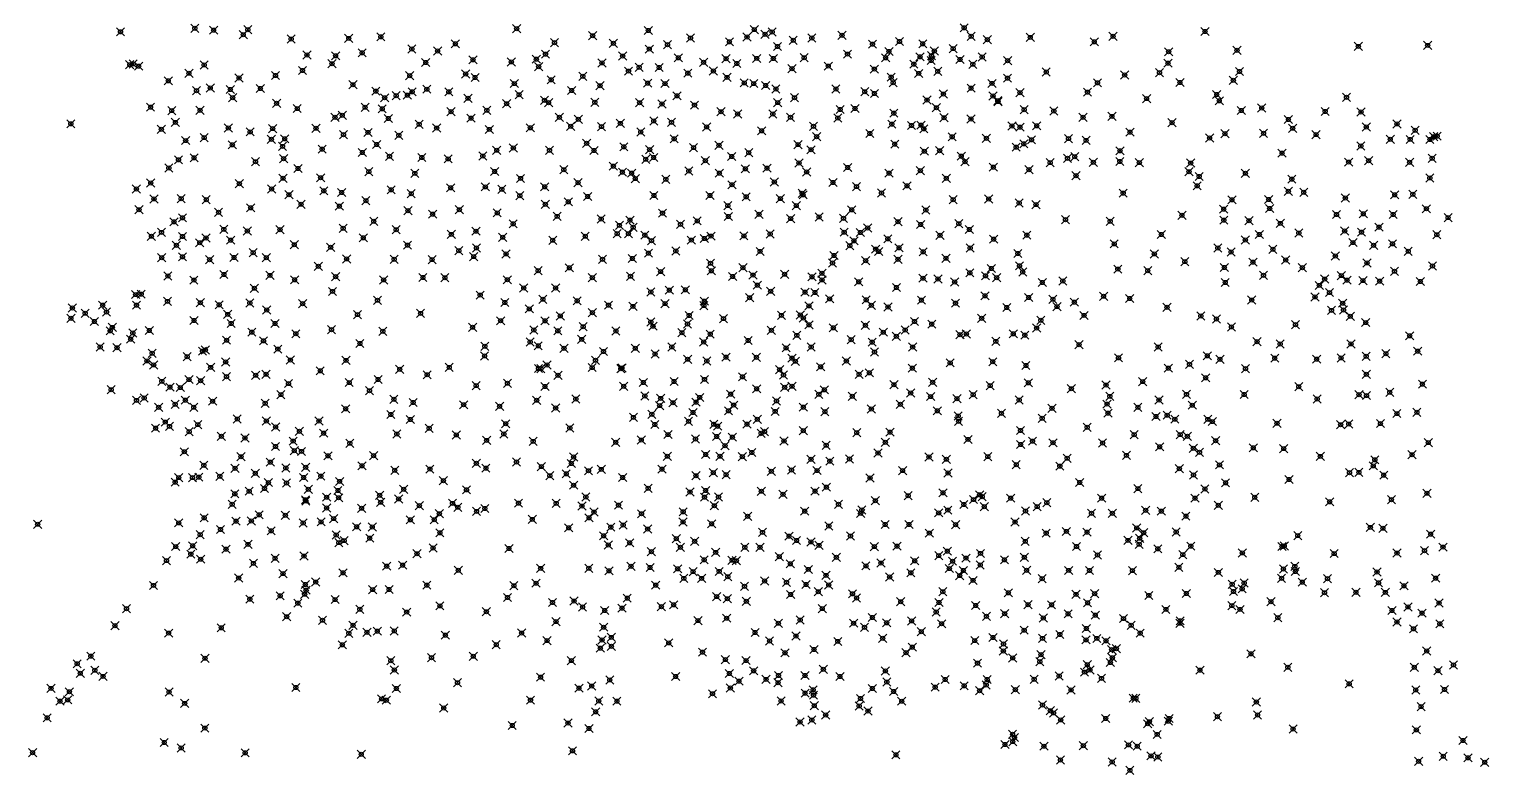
# Model space of a CAD drawing. Header units: millimetres. Extents: x 476859 to 479474, y 2367368 to 2370543.
# Drawn here: x 477952 to 478666, y 2368128 to 2368488 of the extents above; entities that cross this region are included whole.
import ezdxf

# ---------------------------------------------------------------- set-up
doc = ezdxf.new("R2010")
doc.units = ezdxf.units.MM
doc.header["$PDMODE"] = 35
doc.header["$PDSIZE"] = 2

msp = doc.modelspace()

# ---------------------------------------------------------------- linework, layer by layer
for p in [(477997.04, 2368486.981, 8.667), (478033.401, 2368488.681, 9.043), (478042.559, 2368487.787, 9.194), (478059.307, 2368488.017, 10.093), (478190.685, 2368488.497, 15.43), (478255.006, 2368487.633, 13.266), (478306.809, 2368488.043, 11.664), (478409.414, 2368488.938, 6.432), (478527.114, 2368487.12, 1.32), (478057.052, 2368485.557, 9.995), (478080.445, 2368483.427, 11.12), (478108.605, 2368483.761, 12.78), (478124.291, 2368484.515, 13.354), (478160.742, 2368481.104, 15.069), (478209.153, 2368481.665, 15.821), (478227.838, 2368485.06, 13.802), (478237.965, 2368481.334, 13.896), (478264.426, 2368480.676, 13.408), (478275.646, 2368483.911, 12.34), (478294.68, 2368482.066, 12.462), (478303.267, 2368484.416, 11.979), (478312.096, 2368485.735, 11.366), (478315.577, 2368486.864, 10.865), (478318.192, 2368479.783, 10.962), (478325.866, 2368482.823, 11.089), (478334.951, 2368483.944, 9.997), (478349.68, 2368485.244, 9.143), (478364.603, 2368480.946, 9.169), (478377.823, 2368482.212, 8.393), (478389.177, 2368481.093, 7.822), (478412.828, 2368484.756, 6.197), (478420.75, 2368483.156, 6.214), (478441.714, 2368484.249, 3.851), (478473.001, 2368482.062, 3.603), (478482.204, 2368484.778, 3.184), (478602.077, 2368479.832, 3.64), (478635.98, 2368480.326, 3.709), (478088.176, 2368475.643, 11.576), (478102.186, 2368475.259, 12.3), (478115.147, 2368476.695, 12.946), (478139.419, 2368478.589, 15.187), (478152.038, 2368477.605, 15.128), (478169.357, 2368473.298, 15.528), (478200.314, 2368473.585, 15.687), (478204.757, 2368476.075, 15.58), (478242.478, 2368475.127, 13.884), (478255.488, 2368478.527, 13.528), (478269.716, 2368474.242, 13.222), (478293.043, 2368473.82, 12.898), (478308.016, 2368473.959, 11.702), (478316.125, 2368473.908, 11.331), (478331.229, 2368474.302, 10.868), (478352.378, 2368476.078, 9.831), (478371.012, 2368474.274, 9.319), (478372.641, 2368477.386, 8.843), (478387.856, 2368474.725, 8.226), (478393.28, 2368472.939, 8.297), (478393.434, 2368475.294, 8.097), (478394.853, 2368477.576, 7.659), (478404.026, 2368478.767, 7.274), (478407.384, 2368473.425, 7.23), (478418.203, 2368474.662, 6.181), (478430.656, 2368472.891, 6.241), (478509.37, 2368477.224, 3.08), (478542.781, 2368477.925, 4.007), (478001.555, 2368470.91, 8.619), (478003.26, 2368471.283, 8.596), (478005.94, 2368470.192, 8.436), (478030.488, 2368466.726, 8.754), (478037.955, 2368470.796, 8.917), (478072.825, 2368465.606, 11.007), (478085.982, 2368468.06, 11.488), (478100.435, 2368471.365, 12.192), (478138.425, 2368465.546, 14.311), (478146.244, 2368471.955, 14.903), (478165.777, 2368466.366, 15.201), (478188.077, 2368472.249, 15.589), (478201.448, 2368469.921, 15.665), (478232.377, 2368471.77, 14.301), (478245.353, 2368467.775, 13.776), (478250.55, 2368469.627, 13.683), (478260.32, 2368469.524, 13.486), (478274.344, 2368466.749, 13.064), (478282.058, 2368472.043, 13.394), (478286.841, 2368467.84, 13.052), (478298.288, 2368471.475, 12.45), (478325.262, 2368468.983, 11.858), (478342.978, 2368470.22, 10.698), (478365.509, 2368468.755, 10.008), (478384.789, 2368471.165, 8.639), (478387.216, 2368466.64, 8.64), (478396.516, 2368467.645, 8.136), (478413.658, 2368471.115, 7.336), (478449.53, 2368467.317, 3.53), (478487.853, 2368465.854, 3.361), (478504.889, 2368466.994, 3.366), (478509.055, 2368471.656, 3.564), (478544.01, 2368467.579, 4.178), (478020.403, 2368463.037, 8.471), (478040.928, 2368459.538, 9.087), (478050.723, 2368458.785, 9.261), (478055.011, 2368464.404, 9.715), (478065.421, 2368459.29, 10.582), (478110.644, 2368461.11, 12.67), (478146.765, 2368458.92, 15.118), (478170.372, 2368464.65, 15.249), (478189.541, 2368461.693, 15.525), (478207.538, 2368463.525, 14.66), (478223.003, 2368465.207, 14.295), (478231.433, 2368460.617, 14.42), (478254.689, 2368461.877, 13.457), (478263.168, 2368461.685, 13.215), (478293.513, 2368464.69, 12.731), (478301.915, 2368462.017, 12.29), (478306.579, 2368461.687, 12.203), (478312.372, 2368460.746, 11.965), (478317.387, 2368459.015, 11.74), (478346.714, 2368459.011, 11.117), (478373.721, 2368464.831, 9.349), (478374.721, 2368462.109, 9.702), (478412.8, 2368459.424, 7.432), (478423.006, 2368461.751, 7.036), (478430.618, 2368464.326, 5.907), (478474.57, 2368462.071, 3.348), (478514.87, 2368462.187, 3.122), (478540.969, 2368463.289, 4.453), (478034.198, 2368458.223, 8.93), (478051.878, 2368454.815, 9.235), (478073.338, 2368452.045, 11.06), (478121.829, 2368457.997, 13.201), (478126.149, 2368454.745, 13.502), (478131.802, 2368455.774, 14.105), (478137.275, 2368455.998, 14.425), (478139.63, 2368457.64, 14.677), (478157.518, 2368457.629, 15.318), (478166.897, 2368454.509, 15.271), (478185.79, 2368451.831, 15.632), (478191.874, 2368456.221, 15.305), (478204.307, 2368453.507, 14.822), (478206.299, 2368452.355, 14.565), (478217.584, 2368458.311, 14.559), (478228.906, 2368452.498, 14.438), (478250.785, 2368452.314, 13.608), (478261.737, 2368451.696, 13.254), (478269.059, 2368455.691, 12.94), (478318.282, 2368452.387, 11.751), (478326.482, 2368454.768, 11.928), (478360.83, 2368457.703, 9.928), (478365.553, 2368456.858, 9.905), (478391.261, 2368453.629, 7.936), (478399.27, 2368456.547, 8.197), (478423.499, 2368455.624, 7.059), (478425.852, 2368453.342, 6.967), (478425.936, 2368452.89, 6.973), (478436.714, 2368457.249, 5.947), (478469.701, 2368457.507, 3.584), (478498.59, 2368454.351, 3.403), (478532.86, 2368456.359, 3.611), (478534.095, 2368453.255, 3.805), (478596.276, 2368454.945, 3.89), (478011.743, 2368450.176, 7.837), (478022.11, 2368448.482, 8.176), (478035.941, 2368448.622, 8.688), (478083.429, 2368449.474, 11.32), (478101.882, 2368445.19, 12.132), (478105.448, 2368446.158, 12.352), (478116.599, 2368450.107, 13.03), (478124.98, 2368449.324, 13.701), (478127.957, 2368444.627, 14.26), (478158.631, 2368447.976, 15.139), (478168.408, 2368444.776, 15.323), (478176.112, 2368448.604, 15.631), (478211.582, 2368445.211, 14.389), (478220.809, 2368444.232, 14.334), (478277.6, 2368451.168, 12.797), (478290.578, 2368447.927, 12.45), (478298.672, 2368446.834, 12.298), (478315.894, 2368446.83, 12.049), (478324.552, 2368445.185, 11.725), (478347.684, 2368444.833, 11.21), (478348.814, 2368449.001, 11.107), (478356.042, 2368449.482, 10.518), (478375.028, 2368447.234, 9.744), (478395.844, 2368449.89, 7.853), (478399.592, 2368444.991, 7.53), (478412.73, 2368444.36, 6.979), (478438.739, 2368448.953, 5.708), (478453.234, 2368448.247, 5.546), (478467.528, 2368445.199, 4.082), (478481.629, 2368445.65, 3.53), (478544.853, 2368448.508, 3.97), (478554.858, 2368449.762, 4.133), (478567.891, 2368444.12, 3.619), (478585.843, 2368448.063, 4.372), (478603.423, 2368447.816, 3.76), (477972.759, 2368442.036, 5.56), (478016.984, 2368439.321, 7.005), (478023.885, 2368442.712, 8.261), (478049.739, 2368439.99, 9.742), (478060.436, 2368438.078, 10.093), (478071.405, 2368439.698, 10.563), (478092.581, 2368439.853, 11.308), (478118.032, 2368437.816, 13.761), (478143.049, 2368441.796, 14.994), (478151.584, 2368439.945, 15.226), (478177.313, 2368439.276, 15.14), (478197.357, 2368440.086, 14.728), (478217.113, 2368440.797, 14.298), (478232.128, 2368440.675, 14.355), (478241.363, 2368442.219, 14.041), (478251.343, 2368438.038, 13.565), (478257.696, 2368443.427, 13.372), (478266.38, 2368442.739, 12.84), (478283.523, 2368440.507, 12.53), (478310.407, 2368438.6, 11.979), (478335.756, 2368440.813, 11.65), (478363.316, 2368437.287, 9.837), (478374.043, 2368441.845, 9.498), (478383.677, 2368441.2, 9.165), (478388.286, 2368441.383, 8.942), (478389.696, 2368439.57, 8.903), (478432.763, 2368440.94, 6.897), (478436.684, 2368440.4, 5.577), (478444.895, 2368441.039, 5.533), (478490.48, 2368437.935, 3.846), (478511.024, 2368442.574, 3.37), (478536.864, 2368437.235, 3.657), (478555.749, 2368437.39, 3.21), (478569.989, 2368439.864, 3.64), (478605.953, 2368440.492, 3.881), (478620.968, 2368441.963, 3.915), (478629.833, 2368438.83, 1.55), (478028.912, 2368433.843, 8.301), (478037.923, 2368435.302, 8.78), (478051.695, 2368431.733, 9.303), (478070.812, 2368434.452, 10.189), (478076.254, 2368431, 10.725), (478077.322, 2368434.698, 10.666), (478106.051, 2368436.739, 12.588), (478122.248, 2368431.906, 14.363), (478133.068, 2368436.403, 14.851), (478189.04, 2368430.224, 14.517), (478224.879, 2368432.486, 13.985), (478243.065, 2368430.793, 14.144), (478267.65, 2368434.672, 13.201), (478277.149, 2368430.412, 12.728), (478289.56, 2368431.508, 12.392), (478328.226, 2368431.882, 11.395), (478337.306, 2368435.744, 11.243), (478375.5, 2368432.071, 9.572), (478403.565, 2368435.69, 7.451), (478420.281, 2368434.947, 6.931), (478434.84, 2368430.599, 6.361), (478438.572, 2368432.262, 6.587), (478442.34, 2368434.209, 5.54), (478460.411, 2368434.799, 5.294), (478469.017, 2368433.923, 5.106), (478529.382, 2368435.08, 3.707), (478581.411, 2368436.755, 3.628), (478603.298, 2368431.181, 3.673), (478617.687, 2368434.459, 3.66), (478627.412, 2368434.394, 3.318), (478637.05, 2368434.341, 3.243), (478638.868, 2368435.771, 2.624), (478640.593, 2368435.998, 1.54), (478025.385, 2368424.454, 7.876), (478033.022, 2368425.397, 8.599), (478063.041, 2368423.506, 9.784), (478076.792, 2368425.014, 11.016), (478095.626, 2368429.632, 11.892), (478115.22, 2368428.013, 13.77), (478128.545, 2368426.171, 14.754), (478144.354, 2368425.55, 14.906), (478157.193, 2368424.887, 14.812), (478174.137, 2368426.275, 14.624), (478180.941, 2368429.103, 14.667), (478206.723, 2368429.059, 14.326), (478228.49, 2368429.004, 13.964), (478253.791, 2368424.715, 13.448), (478255.687, 2368429.378, 13.516), (478257.617, 2368425.579, 13.269), (478282.892, 2368424.032, 12.473), (478295.814, 2368426.033, 12.382), (478304.13, 2368427.892, 12.105), (478328.692, 2368422.886, 11.213), (478334.591, 2368429.346, 11.23), (478389.931, 2368428.629, 9.256), (478397.437, 2368428.862, 7.824), (478408.001, 2368426.243, 7.706), (478409.827, 2368423.546, 7.682), (478451.458, 2368423.083, 5.21), (478459.921, 2368425.149, 5.166), (478463.479, 2368425.96, 5.228), (478472.547, 2368423.209, 4.89), (478485.493, 2368423.637, 4.822), (478485.571, 2368428.842, 4.616), (478495.017, 2368423.086, 4.65), (478520.129, 2368422.856, 4.339), (478564.788, 2368427.684, 3.54), (478597.31, 2368423.317, 4.247), (478607.104, 2368423.977, 3.413), (478627.123, 2368423.227, 3.131), (478638.182, 2368425.165, 3.21), (478020.692, 2368420.429, 7.813), (478083.81, 2368420.193, 11.394), (478094.853, 2368415.669, 12.465), (478118.441, 2368418.684, 13.938), (478140.893, 2368417.792, 14.838), (478179.893, 2368418.734, 14.519), (478213.741, 2368419.586, 14.211), (478237.963, 2368421.356, 13.591), (478242.38, 2368418.41, 13.565), (478246.864, 2368417.934, 13.514), (478274.861, 2368418.957, 12.657), (478289.77, 2368417.906, 12.117), (478302.476, 2368420.01, 11.797), (478313.011, 2368420.364, 11.593), (478332.411, 2368418.516, 11.157), (478352.459, 2368420.684, 9.973), (478372.718, 2368417.942, 9.35), (478387.979, 2368419.152, 8.924), (478423.696, 2368420.856, 6.456), (478441.096, 2368419.627, 6.06), (478464.061, 2368416.692, 5.12), (478519.322, 2368418.614, 4.264), (478524.303, 2368416.307, 4.111), (478546.877, 2368417.87, 3.56), (478637.033, 2368415.583, 3.151), (478004.814, 2368410.187, 7.543), (478011.814, 2368413.127, 8.006), (478055.142, 2368412.75, 9.34), (478070.893, 2368410.203, 10.33), (478076.503, 2368415.427, 10.867), (478096.432, 2368409.286, 12.463), (478105.148, 2368408.478, 12.828), (478129.34, 2368409.778, 14.713), (478158.413, 2368410.768, 14.874), (478175.372, 2368411.206, 14.872), (478183.43, 2368410.034, 14.659), (478192.591, 2368415.343, 14.623), (478204.396, 2368411.261, 14.449), (478220.708, 2368413.255, 13.675), (478248.65, 2368415.261, 13.167), (478263.606, 2368414.915, 12.641), (478295.95, 2368412.25, 11.826), (478316.623, 2368413.602, 11.448), (478345.264, 2368413.359, 10.225), (478356.774, 2368411.345, 10.185), (478381.491, 2368411.735, 9.178), (478400.659, 2368415.375, 7.685), (478523.283, 2368411.737, 3.597), (478567.86, 2368409.048, 3.562), (478569.567, 2368414.991, 3.52), (478575.41, 2368408.572, 3.867), (478013.428, 2368405.328, 8.158), (478026.688, 2368405.459, 8.175), (478038.949, 2368404.959, 8.85), (478079.371, 2368407.385, 11.065), (478085.312, 2368402.721, 11.481), (478104.045, 2368401.801, 12.743), (478116.995, 2368404.471, 13.45), (478139.144, 2368407.862, 15.041), (478192.234, 2368406.88, 14.63), (478204.69, 2368402.669, 14.403), (478215.904, 2368403.89, 13.772), (478225.363, 2368406.5, 13.84), (478257.761, 2368406.986, 12.766), (478285.14, 2368407.008, 12.147), (478293.916, 2368402.078, 11.65), (478302.875, 2368406.373, 11.593), (478319.603, 2368405.487, 11.42), (478327.352, 2368402.084, 10.656), (478330.245, 2368408.073, 11.114), (478330.695, 2368407.303, 10.644), (478369.024, 2368408.217, 9.344), (478404.038, 2368404.967, 7.525), (478421.417, 2368405.303, 6.071), (478436.295, 2368403.365, 5.941), (478444.503, 2368402.552, 5.852), (478487.148, 2368408.168, 2.995), (478540.297, 2368404.898, 3.684), (478558.208, 2368405.041, 3.68), (478595.699, 2368405.762, 3.945), (478619.86, 2368407.314, 3.328), (478628.722, 2368407.597, 3.344), (478006.07, 2368400.05, 7.749), (478023.184, 2368394.146, 8.333), (478027.349, 2368396.083, 8.329), (478044.972, 2368398.767, 9.103), (478060.682, 2368400.998, 9.654), (478120.835, 2368394.366, 13.621), (478137.529, 2368399.602, 14.907), (478149.585, 2368397.867, 15.174), (478162.643, 2368400.052, 14.791), (478181.182, 2368398.505, 14.648), (478210.466, 2368396.802, 14.438), (478232.002, 2368395.502, 13.965), (478246.04, 2368394.967, 12.811), (478261.972, 2368398.396, 12.649), (478278.936, 2368394.597, 12.077), (478294.159, 2368396.752, 11.788), (478309.171, 2368397.803, 11.341), (478324.595, 2368395.728, 11.125), (478338.508, 2368396.538, 10.965), (478350.458, 2368395.859, 10.136), (478354.457, 2368399.981, 10.401), (478377.085, 2368394.193, 8.666), (478390.658, 2368399.882, 8.262), (478458.953, 2368395.189, 4.905), (478480.772, 2368394.387, 3.06), (478515.849, 2368397.324, 2.78), (478536.297, 2368400.326, 3.615), (478536.355, 2368394.959, 3.78), (478548.649, 2368394.666, 3.649), (478558.756, 2368400.633, 3.133), (478591.408, 2368397.703, 5.782), (478604.482, 2368398.044, 4.209), (478619.079, 2368397.733, 3.646), (478635.347, 2368400.525, 3.707), (478645.948, 2368396.205, 3.903), (478012.143, 2368387.104, 7.592), (478017.073, 2368388.975, 8.088), (478047.577, 2368390.444, 9.407), (478059.06, 2368389.665, 9.573), (478075.019, 2368390.298, 10.76), (478105.905, 2368390.967, 12.88), (478131.804, 2368390.292, 14.73), (478158.731, 2368388.008, 15.153), (478170.77, 2368389.555, 15.031), (478188.98, 2368393.176, 14.732), (478224.198, 2368387.099, 14.216), (478239.831, 2368388.364, 13.71), (478240.912, 2368392.399, 13.387), (478245.317, 2368388.312, 13.166), (478247.649, 2368391.498, 13.158), (478253.349, 2368387.639, 12.692), (478270.756, 2368392.927, 11.865), (478285.714, 2368387.166, 11.828), (478301.748, 2368387.268, 11.478), (478314.594, 2368388.195, 10.932), (478350.739, 2368389.063, 10.18), (478358.647, 2368388.916, 9.764), (478362.227, 2368391.143, 9.761), (478388.156, 2368392.851, 8.037), (478397.612, 2368387.526, 7.374), (478406.818, 2368393.217, 7.641), (478411.945, 2368390.406, 7.306), (478440.069, 2368387.645, 5.842), (478505.805, 2368387.943, 3.064), (478553.673, 2368387.93, 3.65), (478563.948, 2368393.377, 3.44), (478572.968, 2368388.658, 3.958), (478595.394, 2368389.679, 5.257), (478603.601, 2368389.094, 4.485), (478612.182, 2368391.559, 3.89), (478640.447, 2368387.836, 3.663), (478024.38, 2368382.672, 8.27), (478027.346, 2368386.954, 8.883), (478035.78, 2368383.918, 9.014), (478038.815, 2368386.242, 9.311), (478050.874, 2368385.171, 8.91), (478081.971, 2368382.945, 11.071), (478099.757, 2368381.712, 12.359), (478115.698, 2368386.329, 13.222), (478137.33, 2368382.763, 13.976), (478162.421, 2368380.073, 15.085), (478171.02, 2368381.394, 15.16), (478183.878, 2368386.608, 14.725), (478208.334, 2368385.135, 14.583), (478256.604, 2368384.932, 12.549), (478268.496, 2368379.927, 12.42), (478276.079, 2368385.214, 11.879), (478282.369, 2368385.988, 11.735), (478353.531, 2368382.498, 8.987), (478355.526, 2368384.883, 9.588), (478366.147, 2368380.821, 8.813), (478372.125, 2368385.841, 8.917), (478377.601, 2368381.455, 8.407), (478412.353, 2368381.381, 6.597), (478423.812, 2368385.681, 6.34), (478482.761, 2368383.366, 2.69), (478533.408, 2368381.362, 3.609), (478546.839, 2368385.271, 3.29), (478560.311, 2368380.714, 3.72), (478599.445, 2368384.013, 4.241), (478609.531, 2368382.67, 3.636), (478618.776, 2368383.371, 3.378), (478017.196, 2368376.617, 7.968), (478027.337, 2368377.041, 8.371), (478040.618, 2368375.656, 9.196), (478052.546, 2368376.709, 9.757), (478061.9, 2368379.096, 10.248), (478068.292, 2368376.615, 10.474), (478107.56, 2368376.027, 13.015), (478130.834, 2368375.803, 13.743), (478149.352, 2368375.689, 14.35), (478169.691, 2368377.169, 15.213), (478185.506, 2368378.468, 14.815), (478232.647, 2368375.834, 14.118), (478247.248, 2368376.231, 13.312), (478255.097, 2368378.831, 12.846), (478285.413, 2368373.908, 12.308), (478309.675, 2368379.677, 11.028), (478345.051, 2368374.011, 10.733), (478345.822, 2368377.711, 10.61), (478361.276, 2368375.174, 8.699), (478367.609, 2368379.62, 8.945), (478377.085, 2368375.844, 8.105), (478389.384, 2368379.472, 7.401), (478400.504, 2368376.338, 6.778), (478435.654, 2368378.66, 6.12), (478502.35, 2368378.463, 2.875), (478517.281, 2368374.718, 2.428), (478539.893, 2368379.426, 3.26), (478550.564, 2368374.414, 3.415), (478566.598, 2368375.476, 3.791), (478590.812, 2368377.448, 5.764), (478606.301, 2368374.057, 3.627), (478626.469, 2368379.774, 3.236), (478020.209, 2368367.668, 7.993), (478032.923, 2368365.673, 8.522), (478047.582, 2368368.435, 9.082), (478070.091, 2368367.978, 10.234), (478082.132, 2368365.802, 10.805), (478093.744, 2368372.419, 11.802), (478102.195, 2368367.353, 12.391), (478125.665, 2368365.763, 13.531), (478144.851, 2368366.932, 14.117), (478155.602, 2368366.838, 14.659), (478186.127, 2368365.838, 15.076), (478201.177, 2368370.297, 14.736), (478216.461, 2368371.681, 14.534), (478227.65, 2368366.875, 14.167), (478246.315, 2368367.546, 13.428), (478261.028, 2368369.823, 12.884), (478285.826, 2368370.22, 11.739), (478296.217, 2368367.416, 11.418), (478301.27, 2368371.773, 11.115), (478306.199, 2368368.119, 10.88), (478321.654, 2368368.52, 10.593), (478335.05, 2368367.268, 10.758), (478339.884, 2368368.993, 10.575), (478339.935, 2368365.75, 10.644), (478389.272, 2368366.587, 8.128), (478396.641, 2368366.231, 7.163), (478412.197, 2368369.208, 6.608), (478419.824, 2368367.76, 6.433), (478422.737, 2368371.361, 6.53), (478425.312, 2368366.868, 6.523), (478436.45, 2368372.65, 6.087), (478438.059, 2368369.614, 6.213), (478484.507, 2368371.048, 2.708), (478499.159, 2368370.298, 2.789), (478536.58, 2368371.835, 3.478), (478555.705, 2368368.027, 3.419), (478574.708, 2368371.733, 4.362), (478585.614, 2368366.183, 5.409), (478593.744, 2368367.871, 4.089), (478596.564, 2368365.645, 4.224), (478619.73, 2368370.001, 3.348), (478638.339, 2368372.561, 3.674), (478004.473, 2368358.612, 7.727), (478007.143, 2368358.829, 7.656), (478062.491, 2368361.69, 9.629), (478100.681, 2368360.141, 12.12), (478194.136, 2368361.8, 14.789), (478209.712, 2368361.841, 14.628), (478256.271, 2368359.882, 13.097), (478265.276, 2368360.745, 12.379), (478273.156, 2368360.91, 12.482), (478308.302, 2368363.205, 10.684), (478314.845, 2368360.23, 10.731), (478331.647, 2368359.772, 10.472), (478336.453, 2368359.607, 10.611), (478357.886, 2368364.856, 9.085), (478376.304, 2368362.076, 8.26), (478404.788, 2368364.76, 6.627), (478447.597, 2368364.502, 4.786), (478457.632, 2368365.26, 2.955), (478537.013, 2368364.526, 3.502), (478583.003, 2368363.073, 3.975), (478587.992, 2368359.585, 4), (478604.333, 2368365.43, 3.978), (478612.502, 2368365.174, 3.844), (478632.393, 2368364.993, 3.274), (477973.542, 2368352.037, 8.053), (477988.349, 2368353.419, 7.732), (478004.872, 2368353.442, 7.579), (478020.023, 2368355.262, 8.017), (478036.088, 2368354.621, 8.269), (478045.289, 2368353.593, 9.22), (478060.286, 2368354.486, 9.18), (478086.077, 2368354.142, 10.514), (478122.685, 2368355.838, 13.163), (478172.868, 2368358.347, 15.006), (478184.911, 2368354.748, 14.908), (478196.853, 2368351.612, 14.723), (478203.507, 2368356.311, 14.692), (478220.256, 2368355.558, 14.306), (478235.553, 2368353.454, 14.116), (478247.513, 2368352.833, 13.456), (478263.226, 2368354.208, 12.966), (478282.2, 2368353.222, 11.872), (478282.385, 2368355.396, 11.589), (478304.53, 2368357.055, 10.723), (478333.548, 2368353.071, 10.553), (478343.636, 2368356.493, 9.145), (478361.527, 2368356.039, 9.266), (478364.036, 2368353.351, 9.302), (478372.168, 2368352.518, 8.283), (478388.531, 2368355.884, 7.731), (478405.175, 2368354.397, 6.673), (478419.603, 2368357.998, 6.489), (478430.24, 2368352.302, 5.34), (478440.918, 2368357.169, 4.792), (478452.786, 2368356.267, 3.652), (478454.801, 2368352.724, 3.706), (478463.248, 2368354.912, 2.906), (478477.556, 2368357.773, 1.01), (478490.331, 2368356.706, 2.617), (478508.576, 2368352.366, 2.397), (478549.979, 2368355.926, 2.51), (478580.896, 2368357.459, 3.54), (478594.436, 2368354.382, 4.244), (477972.815, 2368346.988, 7.908), (477979.786, 2368349.475, 7.932), (477984.299, 2368345.451, 7.982), (477990.216, 2368350.065, 7.411), (478033, 2368345.941, 7.981), (478049.467, 2368348.929, 9.444), (478051.152, 2368344.495, 9.336), (478068.533, 2368351.051, 9.489), (478072.588, 2368344.493, 9.561), (478112.899, 2368348.827, 12.591), (478143.708, 2368349.416, 14.33), (478182.84, 2368345.805, 14.876), (478204.56, 2368345.798, 14.6), (478211.989, 2368348.184, 14.636), (478227.694, 2368349.755, 14.253), (478256.275, 2368345.178, 13.29), (478274.182, 2368344.241, 12.448), (478275.01, 2368348.403, 12.395), (478291.798, 2368346.865, 11.193), (478320.097, 2368348.437, 19.011), (478329.296, 2368348.634, 10.35), (478330.819, 2368347.178, 10.451), (478385.128, 2368345.462, 7.877), (478417.96, 2368346.989, 6.572), (478446.902, 2368346.003, 3.38), (478468.021, 2368348.414, 2.369), (478525.068, 2368348.128, 3.902), (478532.717, 2368346.688, 3.41), (478588.938, 2368350.879, 3.43), (478594.844, 2368351.091, 4.12), (478598.127, 2368347.973, 4.579), (478605.684, 2368344.937, 3.753), (477991.982, 2368340.894, 7.334), (477993.042, 2368342.571, 7.195), (478003.059, 2368339.827, 6.635), (478011.095, 2368341.047, 6.7), (478061.245, 2368340.223, 8.983), (478082.754, 2368339.454, 10.32), (478100.189, 2368341.474, 11.43), (478125.266, 2368340.653, 13.24), (478169.15, 2368342.639, 15.127), (478199.083, 2368341.305, 14.672), (478210.81, 2368340.873, 14.515), (478223.197, 2368342.888, 14.488), (478239.184, 2368340.795, 14.171), (478257.314, 2368343.145, 13.118), (478271.442, 2368339.968, 12.549), (478285.294, 2368339.286, 11.541), (478315.204, 2368341.154, 10.695), (478327.609, 2368338.671, 10.418), (478333.552, 2368343.819, 9.302), (478345.481, 2368342.344, 9.081), (478361.144, 2368343.592, 9.273), (478369.864, 2368340.208, 8.5), (478376.241, 2368338.209, 8.25), (478380.575, 2368341.265, 8.057), (478393.578, 2368344.168, 7.698), (478407.395, 2368339.02, 7.781), (478410.476, 2368339.354, 6.967), (478433.406, 2368339.407, 4.911), (478439.087, 2368338.777, 4.722), (478444.817, 2368342.25, 4.533), (478540.052, 2368342.794, 2.617), (478571.364, 2368343.927, 2.38), (478627.144, 2368338.456, 3.314), (477987.108, 2368333.014, 8.12), (477995.318, 2368332.633, 7.12), (478002.022, 2368336.84, 6.715), (478037.132, 2368330.965, 7.345), (478038.529, 2368331.516, 7.432), (478048.884, 2368336.303, 7.89), (478066.938, 2368335.984, 8.947), (478073.962, 2368331.966, 9.659), (478114.062, 2368334.724, 12.36), (478175.119, 2368333.325, 15.06), (478197.305, 2368335.458, 14.715), (478201.23, 2368333.567, 14.684), (478213.827, 2368332.322, 14.612), (478222.493, 2368336.706, 14.381), (478233.135, 2368330.793, 14.332), (478248.653, 2368332.379, 14.077), (478266.519, 2368333.032, 12.378), (478282.123, 2368335.418, 12.529), (478303.818, 2368336.165, 11.054), (478322.385, 2368332.558, 10.854), (478334.612, 2368332.971, 9.141), (478354.205, 2368336.583, 9.784), (478364.43, 2368335.344, 8.47), (478365.582, 2368330.52, 8.511), (478384.229, 2368332.958, 7.828), (478424.912, 2368335.735, 6.12), (478465.569, 2368334.151, 2.36), (478504.251, 2368332.951, 2.51), (478552.583, 2368335.58, 2.306), (478563.865, 2368334.442, 2.399), (478598.51, 2368334.493, 4.43), (478631.055, 2368330.941, 3.387), (478009.988, 2368326.189, 6.166), (478012.526, 2368329.916, 6.436), (478013.237, 2368324.239, 6.026), (478029.607, 2368328.275, 7.243), (478041.1, 2368323.033, 7.2), (478048.434, 2368325.706, 8.285), (478080.082, 2368326.619, 9.64), (478107.286, 2368326.456, 11.601), (478157.721, 2368323.029, 14.508), (478174.997, 2368328.638, 14.913), (478205.496, 2368324.187, 14.702), (478227.58, 2368322.955, 14.199), (478229.216, 2368326.474, 14.208), (478258.346, 2368329.542, 13.082), (478274.258, 2368327.016, 11.775), (478283.623, 2368326.152, 11.414), (478292.975, 2368328.021, 11.185), (478307.872, 2368327.959, 10.686), (478325.229, 2368327.563, 10.584), (478326.888, 2368326.031, 9.738), (478339.236, 2368323.288, 8.908), (478351.836, 2368326.136, 8.92), (478402.589, 2368325.226, 7.778), (478423.396, 2368325.776, 6.138), (478439.59, 2368323.97, 4.628), (478484.847, 2368327.684, 2.684), (478519.539, 2368324.532, 3.684), (478528.231, 2368328.682, 2.497), (478534.428, 2368326.977, 2.699), (478561.235, 2368327.552, 2.075), (478581.67, 2368327.067, 2.406), (478593.656, 2368327.663, 3.077), (478605.919, 2368328.451, 4.901), (478615.543, 2368329.751, 3.103), (478017.257, 2368316.185, 6.047), (478030.518, 2368317.084, 6.805), (478036.22, 2368316.514, 6.931), (478048.856, 2368318.506, 7.903), (478063.129, 2368319.178, 9.369), (478068.204, 2368319.667, 9.651), (478094.67, 2368321.339, 10.55), (478122.962, 2368317.107, 12.109), (478133.521, 2368322.105, 13.105), (478146.928, 2368319.427, 14.315), (478201.33, 2368322.484, 14.768), (478202.52, 2368322.444, 14.704), (478210.88, 2368319.133, 14.637), (478241.616, 2368322.394, 13.86), (478242.138, 2368322.782, 13.666), (478267.633, 2368316.142, 13.022), (478282.481, 2368317.147, 12.553), (478301.093, 2368318.425, 10.943), (478319.206, 2368321.883, 10.888), (478321.115, 2368319.294, 10.317), (478358.065, 2368319.625, 8.575), (478363.043, 2368320.363, 8.257), (478384.072, 2368322.645, 7.981), (478394.004, 2368315.728, 7.403), (478496.702, 2368316.089, 2.305), (478509.202, 2368322.661, 2.448), (478527.469, 2368317.95, 2.825), (478546.932, 2368322.403, 2.366), (478605.979, 2368319.631, 5.044), (477992.468, 2368312.126, 8.01), (478021.214, 2368313.361, 6.096), (478026.264, 2368313.184, 6.65), (478075.448, 2368309.755, 7.172), (478079.18, 2368315.133, 9.55), (478108.845, 2368315.625, 11.24), (478118.757, 2368311.625, 11.768), (478170.89, 2368314.151, 14.311), (478186.169, 2368315.274, 14.55), (478204.509, 2368313.708, 14.605), (478243.016, 2368313.785, 13.776), (478252.592, 2368315.637, 13.269), (478253.346, 2368309.079, 13.063), (478295.251, 2368309.93, 10.809), (478307.965, 2368312.547, 10.667), (478321.689, 2368313.283, 10.089), (478325.255, 2368313.813, 9.416), (478338.398, 2368309.877, 8.959), (478341.111, 2368312.046, 9.008), (478354.717, 2368308.897, 8.573), (478375.085, 2368314.57, 7.772), (478383.277, 2368310.511, 7.488), (478392.997, 2368308.781, 7.169), (478413.819, 2368309.725, 5.687), (478422.139, 2368314.144, 5.75), (478440.756, 2368315.502, 4.686), (478461.795, 2368312.609, 2.34), (478478.73, 2368314.402, 2.782), (478480.62, 2368308.872, 3.033), (478518.065, 2368309.843, 3.891), (478546.266, 2368309.772, 2.227), (478572.959, 2368313.586, 2.108), (478602.407, 2368309.704, 4.46), (478606.054, 2368309.276, 4.556), (478617.444, 2368310.86, 4.072), (478633.403, 2368314.85, 3.657), (478004.857, 2368306.916, 5.731), (478008.607, 2368308.094, 5.514), (478015.694, 2368303.538, 5.69), (478023.776, 2368304.993, 5.82), (478028.734, 2368307.028, 6.764), (478032.863, 2368303.548, 6.716), (478042.061, 2368306.503, 6.91), (478067.777, 2368305.479, 8.65), (478107.081, 2368302.793, 10.821), (478130.673, 2368307.441, 12.187), (478140.112, 2368305.891, 13.45), (478164.775, 2368304.776, 13.502), (478182.341, 2368304.016, 14.14), (478200.449, 2368306.976, 14.452), (478209.733, 2368303.179, 14.17), (478219.595, 2368307.568, 14.619), (478260.586, 2368304.367, 12.997), (478261.055, 2368307.887, 13.025), (478267.084, 2368305.768, 12.749), (478278.37, 2368306.043, 12.469), (478280.119, 2368308.359, 12.533), (478294.243, 2368301.828, 11.002), (478296.748, 2368304.607, 11.008), (478317.023, 2368301.514, 10.274), (478317.691, 2368306.642, 10), (478330.806, 2368303.603, 9.514), (478341.345, 2368301.4, 8.848), (478364.037, 2368302.685, 8.014), (478378.228, 2368304.986, 7.525), (478396.291, 2368301.796, 7.104), (478405.887, 2368307.759, 6.35), (478436.307, 2368307.069, 4.815), (478452.346, 2368303.024, 4.683), (478479.265, 2368305.098, 3.351), (478494.328, 2368303.512, 3.28), (478504.631, 2368307.101, 2.92), (478520.901, 2368304.552, 4.042), (478581.94, 2368307.611, 2.117), (478018.928, 2368296.309, 5.424), (478034.863, 2368295.099, 6.692), (478054.107, 2368297.785, 7.225), (478068.319, 2368296.853, 8.708), (478094.087, 2368296.839, 9.679), (478129.201, 2368300.014, 11.616), (478138.695, 2368297.6, 12.192), (478185.341, 2368295.492, 14.12), (478247.76, 2368298.604, 13.109), (478256.753, 2368300.094, 13.007), (478258.239, 2368295.127, 12.712), (478274.702, 2368296.703, 12.225), (478276.855, 2368300.989, 12.205), (478287.02, 2368295.215, 11.349), (478288.894, 2368294.316, 11.252), (478303.229, 2368295.299, 10.441), (478308.294, 2368297.646, 10.22), (478406.476, 2368299.257, 6.277), (478406.672, 2368296.637, 7.269), (478427.635, 2368300.568, 5.156), (478447.523, 2368298.139, 4.737), (478479.682, 2368300.693, 4.463), (478503.155, 2368299.048, 4.37), (478508.644, 2368299.66, 4.256), (478512.374, 2368297.708, 4.347), (478528.51, 2368297.636, 3.636), (478530.698, 2368296.567, 2.672), (478562.305, 2368295.747, 2.59), (478593.424, 2368295.02, 2.326), (478597.398, 2368295.356, 2.734), (478612.875, 2368295.589, 4.332), (478620.924, 2368300.474, 3.674), (478630.698, 2368301.058, 3.409), (478014.183, 2368293.328, 7.21), (478020.973, 2368294.212, 5.522), (478030.597, 2368291.646, 5.44), (478046.366, 2368289.332, 6.48), (478057.87, 2368288.542, 7.12), (478072.857, 2368293.923, 8.393), (478084.482, 2368291.78, 9.072), (478096.321, 2368290.894, 9.905), (478132.116, 2368290.462, 11.12), (478147.929, 2368293.271, 12.409), (478161.156, 2368290.037, 12.518), (478175.995, 2368287.356, 12.824), (478184.422, 2368290.532, 13.42), (478216.693, 2368293.446, 14.796), (478251.596, 2368287.534, 12.593), (478264.634, 2368290.224, 12.314), (478278.112, 2368288.036, 11.644), (478288.425, 2368289.288, 11.054), (478296.14, 2368288.926, 10.674), (478310.18, 2368290.815, 10.147), (478311.833, 2368291.602, 9.965), (478330.778, 2368292.121, 9.124), (478356.921, 2368291.149, 8.015), (478373.186, 2368291.4, 7.744), (478411.286, 2368287.837, 5.497), (478436.925, 2368292.211, 5.114), (478469.539, 2368293.738, 3.892), (478492.494, 2368290.17, 3.137), (478514.988, 2368290.198, 3.733), (478518.507, 2368289.336, 3.35), (478532.34, 2368287.198, 2.413), (478028.244, 2368281.812, 5.483), (478072.79, 2368284.398, 7.862), (478081.428, 2368287.025, 8.72), (478081.979, 2368282.366, 8.359), (478085.497, 2368281.974, 8.918), (478109.141, 2368285.968, 10.142), (478198.757, 2368286.879, 12.76), (478239.11, 2368286.414, 12.766), (478283.087, 2368280.486, 11.107), (478292.533, 2368284.814, 10.582), (478305.615, 2368281.441, 9.779), (478321.361, 2368287.096, 9.264), (478341.979, 2368284.996, 8.725), (478367.284, 2368281.197, 7.57), (478370.881, 2368286.444, 7.491), (478437.023, 2368285.38, 4.925), (478442.797, 2368286.981, 4.813), (478452.832, 2368286.209, 2.78), (478477.056, 2368286.073, 3.27), (478488.734, 2368280.045, 3.289), (478505, 2368284.239, 3.31), (478521.415, 2368283.472, 3.477), (478524.426, 2368281.536, 3.475), (478550.72, 2368283.753, 2.35), (478565.608, 2368283.364, 2.04), (478628.349, 2368280.361, 3.654), (478636.263, 2368286.296, 3.779), (478037.794, 2368275.209, 6.212), (478053.056, 2368273.713, 6.514), (478055.931, 2368279.386, 6.497), (478070.275, 2368276.758, 7.796), (478077.874, 2368273.928, 7.56), (478087.554, 2368274.221, 8.892), (478098.489, 2368279.847, 9.43), (478115.09, 2368274.928, 9.766), (478120.76, 2368279.914, 10.36), (478148.272, 2368273.343, 11.236), (478170.977, 2368276.158, 12.426), (478175.643, 2368273.794, 12.395), (478190.586, 2368276.806, 12.56), (478202.766, 2368274.582, 12.946), (478217.405, 2368276.094, 13.148), (478218.522, 2368279.26, 13.177), (478232.025, 2368273.201, 12.327), (478261.696, 2368273.304, 11.723), (478264.311, 2368279.627, 11.856), (478290.049, 2368279.628, 10.45), (478300.975, 2368279.416, 9.924), (478325.005, 2368272.915, 9.117), (478334.57, 2368278.123, 8.839), (478343.768, 2368277.209, 8.65), (478353.365, 2368278.285, 8.162), (478392.24, 2368279.239, 7.181), (478400.7, 2368278.146, 6.94), (478421.007, 2368279.462, 5.247), (478434.862, 2368275.495, 4.976), (478456.188, 2368274.806, 3.708), (478459.748, 2368278.644, 3.707), (478514.571, 2368273.522, 3.76), (478534.194, 2368275.403, 2.706), (478583.486, 2368279.54, 2.032), (478609.366, 2368274.917, 4.313), (478610.143, 2368277.898, 4.212), (478023.751, 2368266.952, 6.979), (478025.509, 2368269.205, 6.332), (478032.231, 2368269.203, 5.366), (478035.324, 2368269.405, 5.606), (478045.575, 2368269.794, 5.78), (478062.908, 2368271.271, 6.45), (478069.346, 2368266.774, 7.614), (478078.171, 2368266.578, 7.417), (478086.555, 2368269.236, 7.398), (478094.946, 2368269.911, 8.65), (478104.139, 2368267.319, 8.648), (478131.099, 2368272.755, 10.682), (478154.867, 2368267.681, 11.599), (478206.875, 2368270.101, 13.125), (478214.914, 2368271.021, 12.993), (478225.796, 2368272.536, 12.788), (478242.478, 2368269.234, 12.038), (478278.297, 2368270.104, 11.072), (478286.778, 2368271.598, 10.215), (478293.058, 2368270.63, 10.215), (478315.141, 2368272.272, 9.249), (478337.515, 2368272.637, 8.885), (478363.43, 2368269.006, 8.492), (478379.33, 2368272.611, 7.419), (478401.55, 2368271.461, 6.835), (478465.894, 2368266.822, 3.25), (478521.517, 2368270.498, 3.13), (478537.177, 2368266.627, 2.167), (478568.226, 2368268.277, 1.873), (478597.743, 2368271.599, 2.141), (478602.349, 2368271.726, 2.635), (478614.512, 2368270.38, 4.505), (478052.91, 2368261.243, 5.863), (478059.946, 2368262.533, 6.149), (478067.424, 2368263.878, 6.79), (478088.838, 2368263.481, 7.716), (478097.793, 2368259.602, 8.193), (478103.303, 2368262.888, 8.177), (478103.657, 2368259.338, 8.143), (478123.733, 2368260.518, 9.052), (478133.001, 2368258.786, 9.361), (478135.496, 2368263.476, 10.861), (478166.158, 2368263.195, 12.1), (478218.507, 2368265.466, 12.276), (478224.505, 2368259.709, 12.4), (478254.974, 2368263.932, 11.888), (478275.389, 2368262.137, 11.078), (478282.48, 2368259.623, 10.847), (478283.035, 2368262.919, 10.107), (478289.333, 2368259.678, 10.121), (478310.278, 2368262.51, 9.433), (478320.865, 2368261.042, 9.084), (478336.542, 2368262.555, 8.702), (478342.068, 2368264.496, 8.568), (478382.023, 2368260.331, 7.535), (478399.056, 2368261.765, 7.212), (478416.973, 2368260.8, 5.964), (478418.24, 2368259.862, 5.846), (478432.164, 2368259.155, 5.091), (478476.597, 2368259.155, 3.297), (478494.329, 2368263.832, 3.24), (478522.255, 2368259.164, 3.387), (478527.084, 2368263.648, 3.389), (478551.459, 2368259.533, 1.972), (478635.597, 2368261.554, 3.495), (478051.64, 2368256.133, 5.905), (478087.436, 2368258.316, 8.183), (478087.646, 2368257.777, 8.057), (478097.784, 2368254.347, 7.893), (478114.886, 2368254.218, 8.53), (478124.223, 2368257.152, 9.055), (478143.13, 2368255.495, 9.623), (478152.889, 2368251.539, 9.945), (478159.346, 2368256.601, 12.029), (478161.912, 2368254.695, 10.369), (478171.079, 2368252.685, 10.811), (478175.129, 2368254.084, 10.989), (478191.599, 2368256.702, 11.72), (478209.968, 2368256.599, 11.73), (478222.577, 2368255.278, 11.483), (478228.486, 2368252.367, 11.772), (478240.472, 2368255.731, 12.101), (478251.712, 2368251.529, 11.838), (478272.081, 2368252.494, 11.589), (478287.322, 2368255.439, 10.087), (478331.491, 2368252.777, 8.759), (478347.988, 2368256.124, 8.568), (478358.838, 2368251.686, 8.221), (478359.407, 2368253.377, 8.083), (478365.987, 2368257.89, 8.395), (478396.934, 2368251.956, 7.375), (478401.449, 2368253.318, 7.081), (478409.244, 2368256.049, 6.562), (478413.983, 2368258.462, 6.205), (478419.23, 2368255.002, 5.727), (478439.384, 2368252.855, 4.989), (478445.109, 2368255.022, 2.81), (478449.844, 2368256.967, 3.55), (478471.663, 2368251.749, 3.277), (478481.852, 2368251.729, 2.968), (478498.125, 2368253.21, 3.01), (478505.797, 2368252.82, 3.555), (478533.604, 2368255.669, 2.853), (478588.063, 2368257.342, 2.12), (478618.258, 2368258.398, 5.106), (477956.564, 2368246.408, 4.56), (478025.508, 2368247.068, 7.203), (478037.95, 2368249.54, 5.399), (478053.529, 2368247.893, 6.1), (478060.979, 2368248.013, 5.988), (478064.829, 2368251.011, 5.809), (478077.593, 2368250.766, 7.08), (478086.321, 2368247.003, 7.146), (478095.095, 2368247.553, 7.817), (478101.255, 2368249.159, 8.229), (478112.451, 2368245.168, 8.574), (478120.098, 2368245.084, 8.756), (478138.746, 2368248.543, 9.21), (478150.39, 2368248.59, 9.738), (478198.303, 2368248.779, 11.765), (478216.141, 2368244.668, 11.032), (478226.075, 2368249.543, 11.251), (478236.714, 2368244.973, 9.961), (478242.725, 2368246.015, 10.99), (478272.009, 2368247.544, 11.084), (478285.96, 2368246.596, 9.431), (478303.589, 2368250.261, 9.344), (478343.276, 2368245.506, 8.233), (478370.809, 2368246.289, 8.002), (478382.436, 2368246.284, 7.532), (478405.225, 2368246.201, 6.841), (478434.289, 2368247.469, 5.161), (478493.757, 2368244.604, 2.873), (478517.79, 2368250.346, 2.995), (478607.925, 2368244.874, 2.43), (478614.097, 2368244.45, 3.805), (478035.965, 2368241.299, 5.597), (478045.926, 2368243.84, 5.913), (478070.693, 2368243.199, 6.8), (478102.48, 2368241.171, 7.627), (478103.781, 2368237.443, 7.654), (478106.364, 2368238.417, 7.671), (478118.886, 2368239.605, 7.54), (478153.166, 2368242.236, 9.709), (478233.195, 2368240.738, 9.969), (478245.914, 2368237.314, 9.273), (478254.707, 2368244.043, 10.717), (478268.694, 2368239.347, 9.957), (478277.674, 2368238.074, 9.61), (478310.845, 2368242.433, 9.229), (478323.828, 2368240.575, 8.813), (478327.491, 2368238.463, 8.598), (478334.52, 2368237.77, 8.742), (478353.867, 2368240.624, 8.307), (478392.402, 2368242.078, 7.339), (478439.258, 2368238.036, 5.153), (478449.478, 2368242.069, 3.461), (478459.388, 2368242.893, 3.37), (478469.494, 2368242.537, 3.449), (478489.504, 2368238.523, 2.797), (478495.206, 2368239.565, 2.618), (478497.165, 2368242.261, 2.486), (478513.024, 2368242.632, 2.62), (478572.478, 2368240.873, 1.84), (478637.387, 2368241.564, 4.394), (478024.049, 2368235.503, 7.11), (478031.421, 2368231.812, 5.356), (478032.33, 2368235.867, 5.285), (478048.608, 2368234.214, 5.989), (478059.354, 2368236.559, 5.894), (478086.726, 2368230.864, 6.712), (478141.959, 2368232, 8.379), (478149.839, 2368234.822, 9.156), (478186.894, 2368234.558, 9.22), (478235.449, 2368236.284, 9.315), (478256.552, 2368233.011, 9.16), (478270.724, 2368235.134, 9.448), (478287.969, 2368232.663, 9.323), (478302.204, 2368235.114, 8.666), (478309.627, 2368235.107, 8.828), (478319.029, 2368230.586, 8.68), (478338.438, 2368236.061, 8.701), (478346.941, 2368230.255, 8.298), (478365.524, 2368235.492, 7.921), (478376.586, 2368235.712, 7.682), (478397.003, 2368231.104, 6.87), (478401.179, 2368233.239, 6.977), (478417.376, 2368232.146, 6.261), (478438.821, 2368230.289, 5.247), (478464.303, 2368235.511, 3.278), (478474.561, 2368231.379, 2.976), (478494.935, 2368236.619, 2.461), (478504.08, 2368234.393, 2.48), (478516.31, 2368231.574, 2.546), (478520.213, 2368235.7, 2.773), (478545.37, 2368232.388, 1.11), (478564.746, 2368235.538, 2.904), (478565.873, 2368235.782, 2.889), (478590.282, 2368232.089, 1.866), (478620.962, 2368232.329, 4.021), (478634.421, 2368233.48, 4.101), (478643.439, 2368235.238, 3.863), (478019.552, 2368228.656, 7.067), (478036.232, 2368229.322, 5.434), (478062.02, 2368227.269, 5.21), (478072.614, 2368229.788, 5.866), (478127.135, 2368225.909, 7.51), (478134.93, 2368226.403, 7.713), (478162.137, 2368223.893, 8.45), (478202.42, 2368224.84, 8.473), (478225.949, 2368224.89, 7.54), (478235.784, 2368223.649, 8.4), (478246.566, 2368225.867, 9.201), (478255.911, 2368225.263, 8.593), (478269.386, 2368224.604, 8.123), (478276.921, 2368223.278, 8.094), (478282.327, 2368229.018, 8.12), (478289.656, 2368223.356, 8.713), (478295.966, 2368228.808, 8.569), (478298.068, 2368228.584, 8.488), (478324.416, 2368227.066, 7.63), (478333.202, 2368224.328, 8.28), (478361.382, 2368226.064, 7.956), (478368.783, 2368227.444, 7.85), (478385.252, 2368228.51, 7.553), (478402.171, 2368224.758, 7.29), (478403.74, 2368228.344, 7.137), (478409.049, 2368223.826, 6.45), (478410.285, 2368229.863, 6.538), (478417.27, 2368226.516, 6.304), (478429.103, 2368229.005, 5.897), (478439.919, 2368223.91, 5.353), (478460.495, 2368223.847, 3.557), (478470.69, 2368223.809, 3.56), (478491.658, 2368223.763, 2.51), (478514.367, 2368225.388, 2.555), (478565.464, 2368224.556, 3.158), (478571.019, 2368225.821, 2.819), (478571.276, 2368223.336, 2.526), (478611.217, 2368223.077, 2.141), (478013.178, 2368216.519, 6.773), (478054.808, 2368220.118, 5.23), (478076.455, 2368222.301, 5.65), (478087.378, 2368216.959, 5.787), (478092.482, 2368218.163, 6.266), (478105.828, 2368222.697, 7.65), (478146.79, 2368216.655, 8.12), (478189.33, 2368216.36, 8.3), (478200.172, 2368217.59, 8.382), (478258.666, 2368216.672, 8.181), (478272.377, 2368219.947, 8.193), (478281.08, 2368219.96, 7.11), (478293.908, 2368220.771, 7.811), (478302.047, 2368216.078, 7.548), (478311.858, 2368218.685, 8.168), (478322.587, 2368218.066, 7.56), (478332.142, 2368216.977, 7.517), (478341.885, 2368221.416, 8.31), (478343.213, 2368216.743, 8.12), (478372.987, 2368220.654, 7.813), (478383.354, 2368222.691, 7.574), (478407.248, 2368221.327, 6.887), (478413.76, 2368218.962, 6.343), (478447.545, 2368219.821, 2.85), (478533.631, 2368222.862, 3.057), (478540.388, 2368217.046, 3.057), (478546.265, 2368217.678, 2.902), (478564.549, 2368219.992, 2.877), (478574.664, 2368218.097, 2.187), (478587.008, 2368219.809, 2.412), (478611.946, 2368217.762, 3.605), (478624.357, 2368216.305, 3.939), (478639.831, 2368220.048, 3.263), (478060.254, 2368209.803, 5.48), (478075.111, 2368211.441, 6.139), (478087.046, 2368212.195, 5.842), (478087.698, 2368214.191, 5.67), (478101.936, 2368209.617, 6.78), (478120.311, 2368214.493, 7.619), (478128.331, 2368214.528, 7.684), (478186.182, 2368210.639, 8.45), (478218.738, 2368208.879, 7.716), (478244.725, 2368210.307, 8.155), (478288.425, 2368211.058, 7.32), (478293.666, 2368210.019, 7.392), (478302.921, 2368208.744, 7.12), (478324.584, 2368212.091, 7.372), (478338.11, 2368213.433, 7.67), (478354.82, 2368212.432, 7.908), (478356.825, 2368210.378, 7.586), (478399.01, 2368213.447, 7.41), (478431.018, 2368212.894, 5.612), (478464.068, 2368212.132, 3.675), (478473.218, 2368212.514, 2.775), (478499.678, 2368211.627, 2.45), (478518.012, 2368212.559, 2.49), (478541.069, 2368213.538, 2.681), (478545.304, 2368214.857, 2.814), (478585.561, 2368212.939, 3.953), (478600.906, 2368213.167, 3.584), (478615.251, 2368213.111, 3.613), (477999.992, 2368205.161, 0.229), (478083.713, 2368207.879, 6.272), (478114.03, 2368204.825, 6.791), (478136.931, 2368203.483, 6.45), (478153.157, 2368206.516, 7.86), (478175.877, 2368203.658, 7.86), (478208.205, 2368208.166, 7.701), (478222.898, 2368205.969, 7.723), (478233.732, 2368204.249, 7.16), (478242.186, 2368205.425, 7.561), (478261.435, 2368206.145, 7.628), (478267.416, 2368207.023, 8.184), (478340.055, 2368205.21, 7.551), (478378.415, 2368208.557, 7.599), (478395.731, 2368203.554, 7.407), (478397.108, 2368208.205, 7.42), (478415.058, 2368206.708, 5.877), (478429.188, 2368202.696, 5.59), (478440.649, 2368207.13, 3.524), (478452.137, 2368207.062, 3.115), (478460.219, 2368202.659, 3.43), (478469.726, 2368208.03, 3.398), (478473.497, 2368201.97, 3.376), (478508.02, 2368204.792, 2.87), (478540.249, 2368206.677, 3.566), (478544.247, 2368204.79, 3.624), (478559.348, 2368208.598, 4.039), (478618.504, 2368204.258, 4.512), (478626.312, 2368206.019, 4.287), (478633.224, 2368202.993, 3.953), (478641.543, 2368207.907, 3.346), (477994.315, 2368196.873, 6.794), (478046.278, 2368195.823, 5.53), (478078.272, 2368201.219, 5.56), (478095.783, 2368199.506, 5.519), (478110.717, 2368197.041, 5.481), (478209.929, 2368198.849, 6.45), (478233.192, 2368196.099, 6.529), (478279.285, 2368199.343, 7.12), (478293.296, 2368200.494, 7.04), (478318.574, 2368198.042, 7.305), (478329.278, 2368199.593, 7.31), (478355.379, 2368198.056, 7.432), (478360.722, 2368196.063, 7.352), (478364.56, 2368200.846, 6.999), (478371.534, 2368198.265, 6.76), (478383.729, 2368199.169, 7.095), (478398.38, 2368197.789, 6.456), (478420.305, 2368201.425, 5.813), (478438.735, 2368194.638, 2.91), (478448.066, 2368200.624, 3.705), (478469.106, 2368195.477, 2.955), (478487.29, 2368200.337, 2.74), (478491.039, 2368197.053, 3.12), (478514.902, 2368198.041, 4.75), (478514.986, 2368199.224, 4.608), (478562.74, 2368200.761, 2.58), (478620.942, 2368198.66, 4.892), (478629.039, 2368195.334, 4.772), (478641.928, 2368197.774, 2.793), (478020.55, 2368193.226, 3.45), (478105.474, 2368187.502, 5.486), (478108.657, 2368193.115, 5.537), (478117.494, 2368193.625, 5.32), (478122.551, 2368194.162, 5.437), (478130.838, 2368194.293, 5.795), (478155.854, 2368192.236, 6.44), (478180.694, 2368187.589, 7.43), (478193.103, 2368193.238, 6.66), (478205.548, 2368189.565, 6.214), (478232.426, 2368189.881, 6.464), (478236.921, 2368191.136, 5.977), (478265.006, 2368188.445, 6.45), (478307.233, 2368193.517, 7.257), (478314.296, 2368189.38, 7.263), (478327.188, 2368191.784, 6.42), (478347.635, 2368189.158, 6.44), (478369.579, 2368190.675, 6.662), (478388.443, 2368193.911, 6.873), (478414.601, 2368189.583, 5.739), (478423.468, 2368191.069, 5.65), (478428.626, 2368187.909, 5.022), (478447.702, 2368190.649, 3.73), (478456.155, 2368192.571, 3.27), (478468.948, 2368189.914, 2.87), (478474.238, 2368190.626, 2.98), (478478.735, 2368189.461, 3.42), (478495.445, 2368193.202, 4.381), (477982.537, 2368181.953, 6.496), (478038.341, 2368180.937, 5.78), (478149.043, 2368181.227, 6.25), (478169.46, 2368181.91, 6.23), (478231.589, 2368185.861, 5.628), (478236.98, 2368186.765, 5.651), (478281.519, 2368183.927, 6.34), (478292.719, 2368180.289, 6.374), (478321.836, 2368183.613, 6.699), (478336.02, 2368185.236, 6.32), (478381.002, 2368183.662, 6.583), (478384.046, 2368186.361, 6.833), (478428.579, 2368184.498, 5.95), (478433.16, 2368181.097, 3.646), (478446.961, 2368182.675, 3.52), (478481.466, 2368185.135, 4.356), (478481.832, 2368181.181, 4.546), (478483.809, 2368185.595, 4.541), (478549.63, 2368183.098, 3.87), (478635.499, 2368184.498, 3.125), (477975.85, 2368178.244, 5.999), (477977.39, 2368173.62, 5.57), (477984.523, 2368175.084, 6.289), (478129.176, 2368179.721, 5.256), (478130.899, 2368175.227, 5.247), (478217.437, 2368179.789, 5.65), (478294.644, 2368173.487, 6.286), (478302.816, 2368179.811, 6.446), (478306.539, 2368174.818, 6.529), (478340.564, 2368175.536, 6.12), (478370.916, 2368174.755, 6.567), (478415.941, 2368178.565, 5.87), (478446.395, 2368179.286, 3.366), (478468.236, 2368174.174, 3.398), (478469.593, 2368177.841, 3.379), (478470.884, 2368175.169, 3.511), (478480.89, 2368178.834, 4.144), (478524.653, 2368175.122, 1.56), (478567.625, 2368176.548, 2.67), (478629.415, 2368176.495, 4.721), (478640.991, 2368174.834, 3.582), (478648.589, 2368177.684, 3.06), (477963.055, 2368166.203, 5.752), (477988.532, 2368172.078, 6.024), (478082.734, 2368166.668, 3.12), (478131.847, 2368166.157, 5.47), (478161.777, 2368168.976, 5.86), (478202.369, 2368171.683, 5.813), (478221.122, 2368166.33, 5.32), (478227.373, 2368167.348, 5.082), (478236.195, 2368170.359, 5.162), (478268.366, 2368172.035, 5.23), (478295.127, 2368166.396, 6.429), (478299.32, 2368169.746, 6.147), (478312.586, 2368170.617, 6.571), (478318.462, 2368168.979, 6.378), (478318.643, 2368172.528, 6.572), (478331.602, 2368172.537, 6.28), (478348.684, 2368172.006, 6.629), (478364.516, 2368166.17, 6.476), (478371.625, 2368169.315, 6.48), (478395.226, 2368166.827, 4.78), (478400.149, 2368170.569, 5.33), (478409.405, 2368167.473, 4.74), (478420.19, 2368167.885, 3.777), (478420.642, 2368170.577, 4.162), (478443.621, 2368170.653, 3.497), (478455.864, 2368172.234, 3.11), (478476.524, 2368171.092, 3.47), (478597.58, 2368168.421, 1.12), (477967.484, 2368159.972, 5.724), (477971.244, 2368160.597, 5.698), (477972.064, 2368164.573, 5.372), (478020.799, 2368164.427, 5.74), (478028.429, 2368158.881, 5.86), (478124.646, 2368161.084, 5.42), (478126.965, 2368160.487, 5.276), (478197.456, 2368160.493, 5.34), (478230.814, 2368160.067, 5.034), (478239.675, 2368159.98, 4.993), (478286.428, 2368163.588, 4.734), (478319.942, 2368160.067, 5.358), (478331.668, 2368163.897, 6.01), (478335.632, 2368165.518, 5.695), (478335.759, 2368162.933, 5.743), (478358.75, 2368161.275, 5.811), (478374.913, 2368164.725, 5.932), (478378.89, 2368159.948, 4.824), (478416.949, 2368165.071, 4.636), (478434.431, 2368165.605, 3.42), (478461.658, 2368165.463, 3.693), (478492.044, 2368161.432, 4.694), (478493.356, 2368161.393, 4.777), (478552.222, 2368159.566, 3.85), (478630.145, 2368165.474, 4.768), (478644.21, 2368165.675, 3.619), (477961.191, 2368151.82, 5.816), (478155.044, 2368156.637, 5.05), (478229.282, 2368154.777, 4.906), (478336.138, 2368157.739, 5.502), (478341.721, 2368153.233, 4.91), (478358.084, 2368157.648, 4.79), (478362.417, 2368155.136, 4.808), (478447.72, 2368158.063, 3.279), (478451.53, 2368155.305, 3.663), (478453.058, 2368154.236, 3.716), (478533.205, 2368152.414, 3.44), (478552.821, 2368153.236, 3.56), (478632.753, 2368157.333, 4.799), (478038.288, 2368146.818, 5.77), (478188.516, 2368148.104, 4.22), (478215.754, 2368149.271, 4.03), (478226.007, 2368146.626, 4.906), (478329.199, 2368149.824, 5.396), (478334.955, 2368150.749, 5.469), (478456.582, 2368150.805, 3.37), (478478.604, 2368151.535, 3.42), (478499.129, 2368148.937, 3.943), (478499.912, 2368149.921, 4.561), (478509.226, 2368150.226, 3.285), (478509.58, 2368151.486, 3.075), (478570.191, 2368146.344, 2.56), (478630.437, 2368145.943, 4.895), (478018.415, 2368139.781, 5.68), (478429.331, 2368138.81, 4.542), (478433.074, 2368143.755, 3.89), (478433.173, 2368140.228, 4.324), (478434.023, 2368142.238, 3.998), (478448.393, 2368137.965, 3.35), (478467.643, 2368138.218, 3.565), (478489.722, 2368138.614, 3.401), (478494.001, 2368137.969, 3.591), (478503.767, 2368143.722, 3.92), (478653.234, 2368140.753, 3.46), (477954.075, 2368134.826, 5.67), (478026.688, 2368137.139, 5.71), (478057.992, 2368134.742, 5.7), (478114.738, 2368134.025, 5.34), (478217.976, 2368135.692, 4.141), (478376.047, 2368133.761, 2.64), (478456.471, 2368131.241, 3.68), (478481.75, 2368130.302, 3.309), (478500.727, 2368133.238, 3.521), (478504.095, 2368132.676, 4.533), (478631.53, 2368130.573, 4.45), (478643.572, 2368133.075, 3.398), (478655.687, 2368132.272, 3.184), (478490.417, 2368126.145, 3.03), (478663.849, 2368130.138, 3.929)]:
    msp.add_point(p)

doc.saveas('drawing.dxf')
